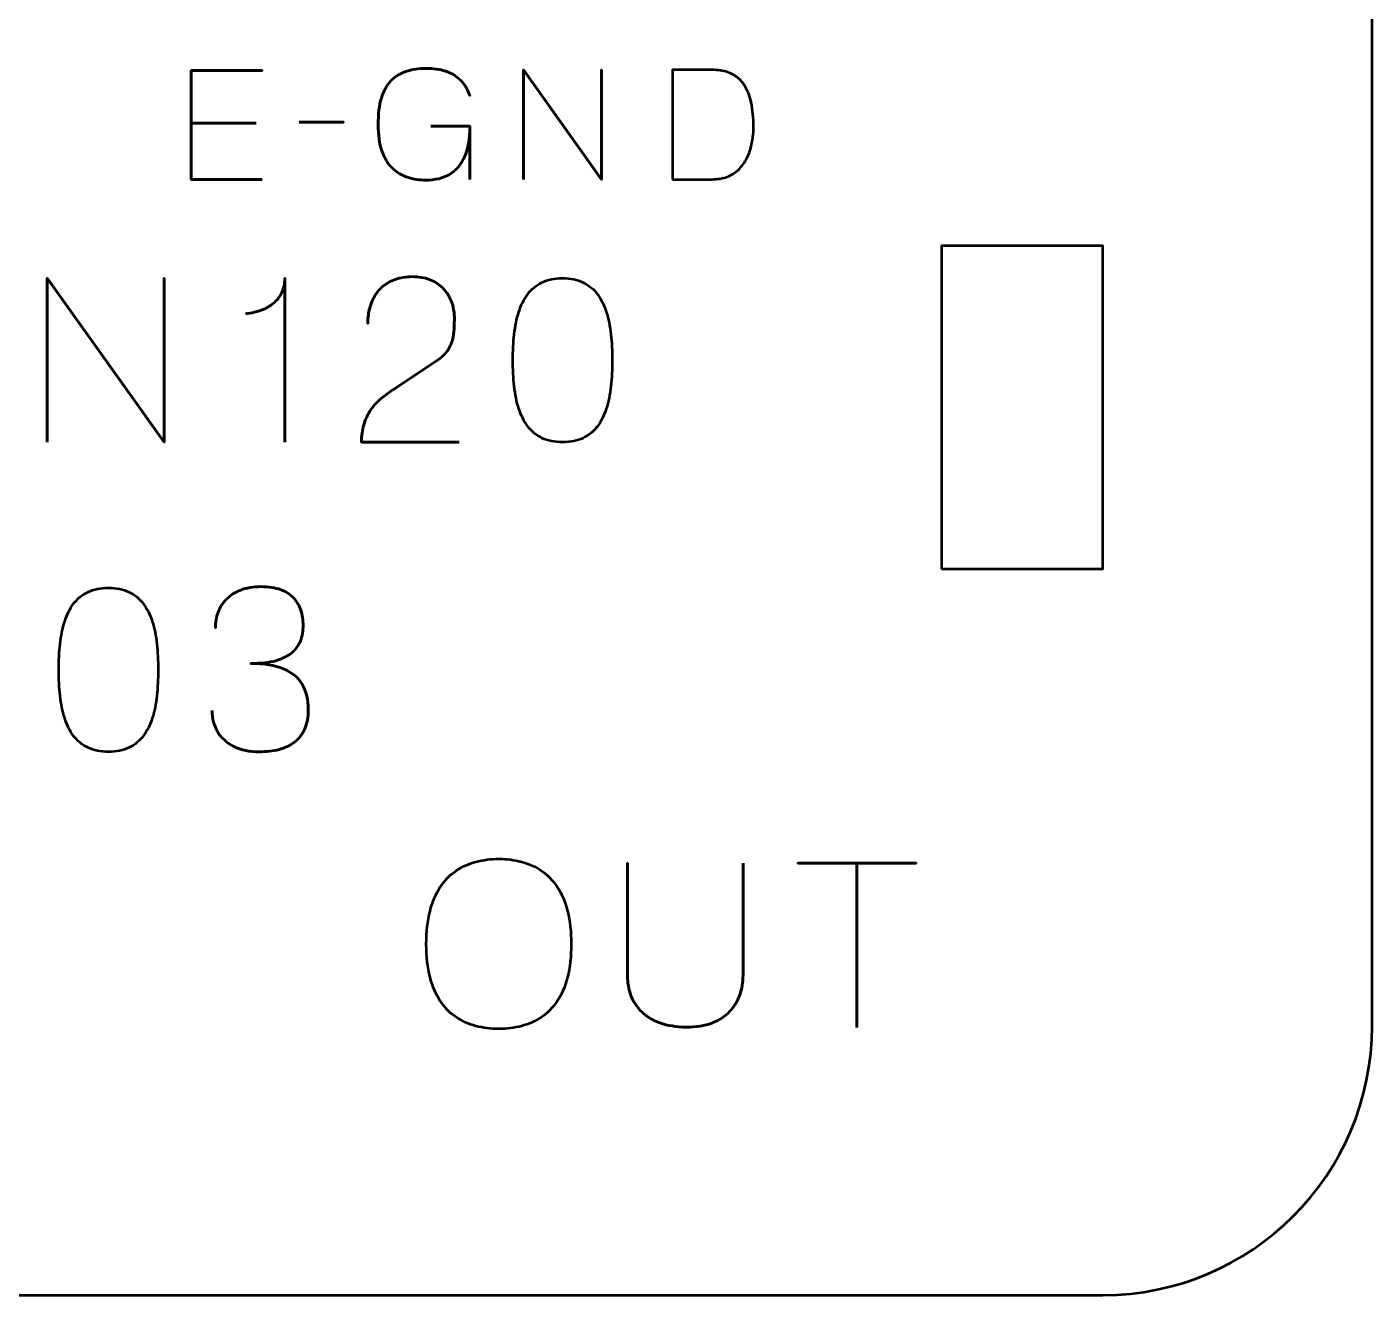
# Model space of a CAD drawing. Header units: centimetres. Extents: x -22.15 to -16.85, y -17.5 to -12.2.
# Drawn here: x -19.349 to -16.85, y -17.5 to -15.143 of the extents above; entities that cross this region are included whole.
import ezdxf

# ---------------------------------------------------------------- set-up
doc = ezdxf.new("R2010")
doc.units = ezdxf.units.CM
doc.header["$MEASUREMENT"] = 0
doc.layers.add('Layer 1', color=7, linetype='Continuous')

msp = doc.modelspace()

# ---------------------------------------------------------------- linework, layer by layer
at = {"layer": 'Layer 1', "lineweight": 53}
msp.add_lwpolyline([(-17.65, -16.15), (-17.35, -16.15), (-17.35, -15.55), (-17.65, -15.55), (-17.65, -16.15)], close=True, dxfattribs=at)
msp.add_open_spline([(-22.15, -17), (-22.15, -17), (-22.15, -12.7), (-22.15, -12.7), (-22.15, -12.7), (-22.15, -12.42391), (-21.92609, -12.2), (-21.65, -12.2), (-21.65, -12.2), (-21.65, -12.2), (-17.35, -12.2), (-17.35, -12.2), (-17.35, -12.2), (-17.07391, -12.2), (-16.85, -12.42391), (-16.85, -12.7), (-16.85, -12.7), (-16.85, -12.7), (-16.85, -17), (-16.85, -17), (-16.85, -17), (-16.85, -17.27609), (-17.07391, -17.5), (-17.35, -17.5), (-17.35, -17.5), (-17.35, -17.5), (-21.65, -17.5), (-21.65, -17.5), (-21.65, -17.5), (-21.92609, -17.5), (-22.15, -17.27609), (-22.15, -17)], degree=3, knots=[0, 0, 0, 0, 0.125, 0.125, 0.125, 0.125, 0.25, 0.25, 0.25, 0.25, 0.375, 0.375, 0.375, 0.375, 0.5, 0.5, 0.5, 0.5, 0.625, 0.625, 0.625, 0.625, 0.75, 0.75, 0.75, 0.75, 0.875, 0.875, 0.875, 0.875, 1, 1, 1, 1], dxfattribs=at)
at = {"layer": 'Layer 1', "color": 5, "lineweight": 53}
for points, knots in [([(-18.5988, -15.32754), (-18.5988, -15.32754), (-18.52627, -15.32754), (-18.52627, -15.32754), (-18.52627, -15.32754), (-18.52636, -15.35064), (-18.52966, -15.36959), (-18.53624, -15.38436), (-18.53624, -15.38436), (-18.54283, -15.39918), (-18.55214, -15.41009), (-18.56427, -15.41719), (-18.56427, -15.41719), (-18.57641, -15.42425), (-18.5908, -15.42778), (-18.60755, -15.42773), (-18.60755, -15.42773), (-18.62011, -15.42778), (-18.63177, -15.42604), (-18.64254, -15.42242), (-18.64254, -15.42242), (-18.65332, -15.41884), (-18.66277, -15.41301), (-18.67086, -15.40497), (-18.67086, -15.40497), (-18.67895, -15.39692), (-18.6853, -15.38629), (-18.68982, -15.37307), (-18.68982, -15.37307), (-18.69433, -15.35986), (-18.69664, -15.34363), (-18.69673, -15.32444), (-18.69673, -15.32444), (-18.69668, -15.30515), (-18.69466, -15.28888), (-18.69066, -15.27552), (-18.69066, -15.27552), (-18.68662, -15.26221), (-18.68078, -15.25148), (-18.67307, -15.24335), (-18.67307, -15.24335), (-18.6654, -15.23526), (-18.65604, -15.22938), (-18.64504, -15.22571), (-18.64504, -15.22571), (-18.63403, -15.22204), (-18.62157, -15.22025), (-18.60755, -15.2203), (-18.60755, -15.2203), (-18.59424, -15.22025), (-18.58229, -15.2219), (-18.57166, -15.22524), (-18.57166, -15.22524), (-18.56103, -15.22858), (-18.5519, -15.23394), (-18.54428, -15.24132), (-18.54428, -15.24132), (-18.53662, -15.24871), (-18.53064, -15.25845), (-18.52627, -15.27053), (-18.52627, -15.27053), (-18.53064, -15.25845), (-18.53662, -15.24871), (-18.54428, -15.24132), (-18.54428, -15.24132), (-18.5519, -15.23394), (-18.56103, -15.22858), (-18.57166, -15.22524), (-18.57166, -15.22524), (-18.58229, -15.2219), (-18.59424, -15.22025), (-18.60755, -15.2203), (-18.60755, -15.2203), (-18.62157, -15.22025), (-18.63403, -15.22204), (-18.64504, -15.22571), (-18.64504, -15.22571), (-18.65604, -15.22938), (-18.6654, -15.23526), (-18.67307, -15.24335), (-18.67307, -15.24335), (-18.68078, -15.25148), (-18.68662, -15.26221), (-18.69066, -15.27552), (-18.69066, -15.27552), (-18.69466, -15.28888), (-18.69668, -15.30515), (-18.69673, -15.32444), (-18.69673, -15.32444), (-18.69664, -15.34363), (-18.69433, -15.35986), (-18.68982, -15.37307), (-18.68982, -15.37307), (-18.6853, -15.38629), (-18.67895, -15.39692), (-18.67086, -15.40497), (-18.67086, -15.40497), (-18.66277, -15.41301), (-18.65332, -15.41884), (-18.64254, -15.42242), (-18.64254, -15.42242), (-18.63177, -15.42604), (-18.62011, -15.42778), (-18.60755, -15.42773), (-18.60755, -15.42773), (-18.5908, -15.42778), (-18.57641, -15.42425), (-18.56427, -15.41719), (-18.56427, -15.41719), (-18.55214, -15.41009), (-18.54283, -15.39918), (-18.53624, -15.38436), (-18.53624, -15.38436), (-18.52966, -15.36959), (-18.52636, -15.35064), (-18.52627, -15.32754), (-18.52627, -15.32754), (-18.52627, -15.32754), (-18.5988, -15.32754), (-18.5988, -15.32754)], [0, 0, 0, 0, 0.0333333, 0.0333333, 0.0333333, 0.0333333, 0.0666667, 0.0666667, 0.0666667, 0.0666667, 0.1, 0.1, 0.1, 0.1, 0.1333333, 0.1333333, 0.1333333, 0.1333333, 0.1666667, 0.1666667, 0.1666667, 0.1666667, 0.2, 0.2, 0.2, 0.2, 0.2333333, 0.2333333, 0.2333333, 0.2333333, 0.2666667, 0.2666667, 0.2666667, 0.2666667, 0.3, 0.3, 0.3, 0.3, 0.3333333, 0.3333333, 0.3333333, 0.3333333, 0.3666667, 0.3666667, 0.3666667, 0.3666667, 0.4, 0.4, 0.4, 0.4, 0.4333333, 0.4333333, 0.4333333, 0.4333333, 0.4666667, 0.4666667, 0.4666667, 0.4666667, 0.5, 0.5, 0.5, 0.5, 0.5333333, 0.5333333, 0.5333333, 0.5333333, 0.5666667, 0.5666667, 0.5666667, 0.5666667, 0.6, 0.6, 0.6, 0.6, 0.6333333, 0.6333333, 0.6333333, 0.6333333, 0.6666667, 0.6666667, 0.6666667, 0.6666667, 0.7, 0.7, 0.7, 0.7, 0.7333333, 0.7333333, 0.7333333, 0.7333333, 0.7666667, 0.7666667, 0.7666667, 0.7666667, 0.8, 0.8, 0.8, 0.8, 0.8333333, 0.8333333, 0.8333333, 0.8333333, 0.8666667, 0.8666667, 0.8666667, 0.8666667, 0.9, 0.9, 0.9, 0.9, 0.9333333, 0.9333333, 0.9333333, 0.9333333, 0.9666667, 0.9666667, 0.9666667, 0.9666667, 1, 1, 1, 1]), ([(-18.91235, -15.42632), (-18.91235, -15.42632), (-19.04386, -15.42632), (-19.04386, -15.42632), (-19.04386, -15.42632), (-19.04386, -15.42632), (-19.04386, -15.22397), (-19.04386, -15.22397), (-19.04386, -15.22397), (-19.04386, -15.22397), (-18.91235, -15.22397), (-18.91235, -15.22397), (-18.91235, -15.22397), (-18.91235, -15.22397), (-19.04386, -15.22397), (-19.04386, -15.22397), (-19.04386, -15.22397), (-19.04386, -15.22397), (-19.04386, -15.42632), (-19.04386, -15.42632), (-19.04386, -15.42632), (-19.04386, -15.42632), (-18.91235, -15.42632), (-18.91235, -15.42632)], [0, 0, 0, 0, 0.1666667, 0.1666667, 0.1666667, 0.1666667, 0.3333333, 0.3333333, 0.3333333, 0.3333333, 0.5, 0.5, 0.5, 0.5, 0.6666667, 0.6666667, 0.6666667, 0.6666667, 0.8333333, 0.8333333, 0.8333333, 0.8333333, 1, 1, 1, 1]), ([(-18.42665, -15.42632), (-18.42665, -15.42632), (-18.42665, -15.22284), (-18.42665, -15.22284), (-18.42665, -15.22284), (-18.42665, -15.22284), (-18.28159, -15.42632), (-18.28159, -15.42632), (-18.28159, -15.42632), (-18.28159, -15.42632), (-18.28159, -15.22284), (-18.28159, -15.22284), (-18.28159, -15.22284), (-18.28159, -15.22284), (-18.28159, -15.42632), (-18.28159, -15.42632), (-18.28159, -15.42632), (-18.28159, -15.42632), (-18.42665, -15.22284), (-18.42665, -15.22284), (-18.42665, -15.22284), (-18.42665, -15.22284), (-18.42665, -15.42632), (-18.42665, -15.42632)], [0, 0, 0, 0, 0.1666667, 0.1666667, 0.1666667, 0.1666667, 0.3333333, 0.3333333, 0.3333333, 0.3333333, 0.5, 0.5, 0.5, 0.5, 0.6666667, 0.6666667, 0.6666667, 0.6666667, 0.8333333, 0.8333333, 0.8333333, 0.8333333, 1, 1, 1, 1]), ([(-18.14979, -15.42632), (-18.14979, -15.42632), (-18.14979, -15.22284), (-18.14979, -15.22284), (-18.14979, -15.22284), (-18.14979, -15.22284), (-18.07641, -15.22284), (-18.07641, -15.22284), (-18.07641, -15.22284), (-18.06527, -15.22289), (-18.05562, -15.22434), (-18.04749, -15.22721), (-18.04749, -15.22721), (-18.0394, -15.23008), (-18.03253, -15.23403), (-18.02698, -15.23902), (-18.02698, -15.23902), (-18.02138, -15.24405), (-18.01686, -15.24984), (-18.01334, -15.25633), (-18.01334, -15.25633), (-18.00981, -15.26287), (-18.00708, -15.26983), (-18.00515, -15.27721), (-18.00515, -15.27721), (-18.00322, -15.28455), (-18.00186, -15.29203), (-18.00101, -15.2996), (-18.00101, -15.2996), (-18.00017, -15.30718), (-17.9996, -15.31451), (-17.99937, -15.32162), (-17.99937, -15.32162), (-17.99904, -15.32872), (-17.99927, -15.3362), (-18.00003, -15.34405), (-18.00003, -15.34405), (-18.00078, -15.35191), (-18.00219, -15.35976), (-18.00431, -15.36757), (-18.00431, -15.36757), (-18.00638, -15.37538), (-18.00934, -15.38281), (-18.01315, -15.38982), (-18.01315, -15.38982), (-18.01691, -15.39688), (-18.02171, -15.40313), (-18.02745, -15.40859), (-18.02745, -15.40859), (-18.03323, -15.41404), (-18.04015, -15.41837), (-18.04824, -15.42152), (-18.04824, -15.42152), (-18.05633, -15.42467), (-18.06574, -15.42627), (-18.07641, -15.42632), (-18.07641, -15.42632), (-18.07641, -15.42632), (-18.14979, -15.42632), (-18.14979, -15.42632)], [0, 0, 0, 0, 0.0666667, 0.0666667, 0.0666667, 0.0666667, 0.1333333, 0.1333333, 0.1333333, 0.1333333, 0.2, 0.2, 0.2, 0.2, 0.2666667, 0.2666667, 0.2666667, 0.2666667, 0.3333333, 0.3333333, 0.3333333, 0.3333333, 0.4, 0.4, 0.4, 0.4, 0.4666667, 0.4666667, 0.4666667, 0.4666667, 0.5333333, 0.5333333, 0.5333333, 0.5333333, 0.6, 0.6, 0.6, 0.6, 0.6666667, 0.6666667, 0.6666667, 0.6666667, 0.7333333, 0.7333333, 0.7333333, 0.7333333, 0.8, 0.8, 0.8, 0.8, 0.8666667, 0.8666667, 0.8666667, 0.8666667, 0.9333333, 0.9333333, 0.9333333, 0.9333333, 1, 1, 1, 1]), ([(-18.14979, -15.42632), (-18.14979, -15.42632), (-18.14979, -15.22284), (-18.14979, -15.22284), (-18.14979, -15.22284), (-18.14979, -15.22284), (-18.07641, -15.22284), (-18.07641, -15.22284), (-18.07641, -15.22284), (-18.06527, -15.22289), (-18.05562, -15.22434), (-18.04749, -15.22721), (-18.04749, -15.22721), (-18.0394, -15.23008), (-18.03253, -15.23403), (-18.02698, -15.23902), (-18.02698, -15.23902), (-18.02138, -15.24405), (-18.01686, -15.24984), (-18.01334, -15.25633), (-18.01334, -15.25633), (-18.00981, -15.26287), (-18.00708, -15.26983), (-18.00515, -15.27721), (-18.00515, -15.27721), (-18.00322, -15.28455), (-18.00186, -15.29203), (-18.00101, -15.2996), (-18.00101, -15.2996), (-18.00017, -15.30718), (-17.9996, -15.31451), (-17.99937, -15.32162), (-17.99937, -15.32162), (-17.99904, -15.32872), (-17.99927, -15.3362), (-18.00003, -15.34405), (-18.00003, -15.34405), (-18.00078, -15.35191), (-18.00219, -15.35976), (-18.00431, -15.36757), (-18.00431, -15.36757), (-18.00638, -15.37538), (-18.00934, -15.38281), (-18.01315, -15.38982), (-18.01315, -15.38982), (-18.01691, -15.39688), (-18.02171, -15.40313), (-18.02745, -15.40859), (-18.02745, -15.40859), (-18.03323, -15.41404), (-18.04015, -15.41837), (-18.04824, -15.42152), (-18.04824, -15.42152), (-18.05633, -15.42467), (-18.06574, -15.42627), (-18.07641, -15.42632), (-18.07641, -15.42632), (-18.07641, -15.42632), (-18.14979, -15.42632), (-18.14979, -15.42632)], [0, 0, 0, 0, 0.0666667, 0.0666667, 0.0666667, 0.0666667, 0.1333333, 0.1333333, 0.1333333, 0.1333333, 0.2, 0.2, 0.2, 0.2, 0.2666667, 0.2666667, 0.2666667, 0.2666667, 0.3333333, 0.3333333, 0.3333333, 0.3333333, 0.4, 0.4, 0.4, 0.4, 0.4666667, 0.4666667, 0.4666667, 0.4666667, 0.5333333, 0.5333333, 0.5333333, 0.5333333, 0.6, 0.6, 0.6, 0.6, 0.6666667, 0.6666667, 0.6666667, 0.6666667, 0.7333333, 0.7333333, 0.7333333, 0.7333333, 0.8, 0.8, 0.8, 0.8, 0.8666667, 0.8666667, 0.8666667, 0.8666667, 0.9333333, 0.9333333, 0.9333333, 0.9333333, 1, 1, 1, 1]), ([(-18.84348, -15.31992), (-18.84348, -15.31992), (-18.76135, -15.31992), (-18.76135, -15.31992), (-18.76135, -15.31992), (-18.76135, -15.31992), (-18.84348, -15.31992), (-18.84348, -15.31992)], [0, 0, 0, 0, 0.5, 0.5, 0.5, 0.5, 1, 1, 1, 1]), ([(-18.92363, -15.32218), (-18.92363, -15.32218), (-19.04386, -15.32218), (-19.04386, -15.32218), (-19.04386, -15.32218), (-19.04386, -15.32218), (-18.92363, -15.32218), (-18.92363, -15.32218)], [0, 0, 0, 0, 0.5, 0.5, 0.5, 0.5, 1, 1, 1, 1]), ([(-18.52627, -15.42632), (-18.52627, -15.42632), (-18.52627, -15.32754), (-18.52627, -15.32754), (-18.52627, -15.32754), (-18.52627, -15.32754), (-18.52627, -15.42632), (-18.52627, -15.42632)], [0, 0, 0, 0, 0.5, 0.5, 0.5, 0.5, 1, 1, 1, 1]), ([(-19.31162, -15.91494), (-19.31162, -15.91494), (-19.31162, -15.60972), (-19.31162, -15.60972), (-19.31162, -15.60972), (-19.31162, -15.60972), (-19.09403, -15.91494), (-19.09403, -15.91494), (-19.09403, -15.91494), (-19.09403, -15.91494), (-19.09403, -15.60972), (-19.09403, -15.60972), (-19.09403, -15.60972), (-19.09403, -15.60972), (-19.09403, -15.91494), (-19.09403, -15.91494), (-19.09403, -15.91494), (-19.09403, -15.91494), (-19.31162, -15.60972), (-19.31162, -15.60972), (-19.31162, -15.60972), (-19.31162, -15.60972), (-19.31162, -15.91494), (-19.31162, -15.91494)], [0, 0, 0, 0, 0.1666667, 0.1666667, 0.1666667, 0.1666667, 0.3333333, 0.3333333, 0.3333333, 0.3333333, 0.5, 0.5, 0.5, 0.5, 0.6666667, 0.6666667, 0.6666667, 0.6666667, 0.8333333, 0.8333333, 0.8333333, 0.8333333, 1, 1, 1, 1]), ([(-18.87008, -15.91494), (-18.87008, -15.91494), (-18.87008, -15.60972), (-18.87008, -15.60972), (-18.87008, -15.60972), (-18.87015, -15.62009), (-18.87199, -15.62898), (-18.87552, -15.63639), (-18.87552, -15.63639), (-18.87897, -15.64387), (-18.88356, -15.65001), (-18.8892, -15.65494), (-18.8892, -15.65494), (-18.89485, -15.65988), (-18.90092, -15.66383), (-18.90741, -15.6668), (-18.90741, -15.6668), (-18.9139, -15.66969), (-18.92018, -15.67188), (-18.92625, -15.67322), (-18.92625, -15.67322), (-18.93238, -15.67463), (-18.93761, -15.67548), (-18.94205, -15.67576), (-18.94205, -15.67576), (-18.93761, -15.67548), (-18.93238, -15.67463), (-18.92625, -15.67322), (-18.92625, -15.67322), (-18.92018, -15.67188), (-18.9139, -15.66969), (-18.90741, -15.6668), (-18.90741, -15.6668), (-18.90092, -15.66383), (-18.89485, -15.65988), (-18.8892, -15.65494), (-18.8892, -15.65494), (-18.88356, -15.65001), (-18.87897, -15.64387), (-18.87552, -15.63639), (-18.87552, -15.63639), (-18.87199, -15.62898), (-18.87015, -15.62009), (-18.87008, -15.60972), (-18.87008, -15.60972), (-18.87008, -15.60972), (-18.87008, -15.91494), (-18.87008, -15.91494)], [0, 0, 0, 0, 0.0833333, 0.0833333, 0.0833333, 0.0833333, 0.1666667, 0.1666667, 0.1666667, 0.1666667, 0.25, 0.25, 0.25, 0.25, 0.3333333, 0.3333333, 0.3333333, 0.3333333, 0.4166667, 0.4166667, 0.4166667, 0.4166667, 0.5, 0.5, 0.5, 0.5, 0.5833333, 0.5833333, 0.5833333, 0.5833333, 0.6666667, 0.6666667, 0.6666667, 0.6666667, 0.75, 0.75, 0.75, 0.75, 0.8333333, 0.8333333, 0.8333333, 0.8333333, 0.9166667, 0.9166667, 0.9166667, 0.9166667, 1, 1, 1, 1]), ([(-18.54624, -15.91494), (-18.54624, -15.91494), (-18.72785, -15.91494), (-18.72785, -15.91494), (-18.72785, -15.91494), (-18.7275, -15.90266), (-18.72595, -15.8918), (-18.72333, -15.88248), (-18.72333, -15.88248), (-18.72065, -15.87317), (-18.71706, -15.86499), (-18.71261, -15.85793), (-18.71261, -15.85793), (-18.70809, -15.85088), (-18.70294, -15.8446), (-18.69709, -15.83909), (-18.69709, -15.83909), (-18.69123, -15.83352), (-18.68495, -15.82844), (-18.67818, -15.82364), (-18.67818, -15.82364), (-18.67141, -15.81891), (-18.66442, -15.81419), (-18.65715, -15.80953), (-18.65715, -15.80953), (-18.65715, -15.80953), (-18.58476, -15.76127), (-18.58476, -15.76127), (-18.58476, -15.76127), (-18.57736, -15.75605), (-18.57157, -15.75034), (-18.56748, -15.7442), (-18.56748, -15.7442), (-18.56332, -15.73806), (-18.56042, -15.73157), (-18.55866, -15.72472), (-18.55866, -15.72472), (-18.55697, -15.71795), (-18.55591, -15.71097), (-18.55556, -15.70391), (-18.55556, -15.70391), (-18.5552, -15.69678), (-18.55506, -15.68966), (-18.55513, -15.68253), (-18.55513, -15.68253), (-18.55513, -15.67668), (-18.55591, -15.6704), (-18.55746, -15.66362), (-18.55746, -15.66362), (-18.55908, -15.65692), (-18.56162, -15.65022), (-18.56522, -15.64359), (-18.56522, -15.64359), (-18.56882, -15.63695), (-18.57362, -15.63089), (-18.57961, -15.62538), (-18.57961, -15.62538), (-18.58561, -15.61995), (-18.59302, -15.61558), (-18.60184, -15.61226), (-18.60184, -15.61226), (-18.61066, -15.60894), (-18.62103, -15.60725), (-18.63302, -15.60718), (-18.63302, -15.60718), (-18.64509, -15.60725), (-18.65574, -15.60894), (-18.66492, -15.61219), (-18.66492, -15.61219), (-18.67409, -15.61543), (-18.68192, -15.61995), (-18.68841, -15.62566), (-18.68841, -15.62566), (-18.6949, -15.63138), (-18.70012, -15.63801), (-18.70421, -15.64542), (-18.70421, -15.64542), (-18.70831, -15.65283), (-18.71127, -15.66073), (-18.71317, -15.66906), (-18.71317, -15.66906), (-18.71508, -15.67738), (-18.716, -15.68585), (-18.716, -15.69439), (-18.716, -15.69439), (-18.716, -15.68585), (-18.71508, -15.67738), (-18.71317, -15.66906), (-18.71317, -15.66906), (-18.71127, -15.66073), (-18.70831, -15.65283), (-18.70421, -15.64542), (-18.70421, -15.64542), (-18.70012, -15.63801), (-18.6949, -15.63138), (-18.68841, -15.62566), (-18.68841, -15.62566), (-18.68192, -15.61995), (-18.67409, -15.61543), (-18.66492, -15.61219), (-18.66492, -15.61219), (-18.65574, -15.60894), (-18.64509, -15.60725), (-18.63302, -15.60718), (-18.63302, -15.60718), (-18.62103, -15.60725), (-18.61066, -15.60894), (-18.60184, -15.61226), (-18.60184, -15.61226), (-18.59302, -15.61558), (-18.58561, -15.61995), (-18.57961, -15.62538), (-18.57961, -15.62538), (-18.57362, -15.63089), (-18.56882, -15.63695), (-18.56522, -15.64359), (-18.56522, -15.64359), (-18.56162, -15.65022), (-18.55908, -15.65692), (-18.55746, -15.66362), (-18.55746, -15.66362), (-18.55591, -15.6704), (-18.55513, -15.67668), (-18.55513, -15.68253), (-18.55513, -15.68253), (-18.55506, -15.68966), (-18.5552, -15.69678), (-18.55556, -15.70391), (-18.55556, -15.70391), (-18.55591, -15.71097), (-18.55697, -15.71795), (-18.55866, -15.72472), (-18.55866, -15.72472), (-18.56042, -15.73157), (-18.56332, -15.73806), (-18.56748, -15.7442), (-18.56748, -15.7442), (-18.57157, -15.75034), (-18.57736, -15.75605), (-18.58476, -15.76127), (-18.58476, -15.76127), (-18.58476, -15.76127), (-18.65715, -15.80953), (-18.65715, -15.80953), (-18.65715, -15.80953), (-18.66442, -15.81419), (-18.67141, -15.81891), (-18.67818, -15.82364), (-18.67818, -15.82364), (-18.68495, -15.82844), (-18.69123, -15.83352), (-18.69709, -15.83909), (-18.69709, -15.83909), (-18.70294, -15.8446), (-18.70809, -15.85088), (-18.71261, -15.85793), (-18.71261, -15.85793), (-18.71706, -15.86499), (-18.72065, -15.87317), (-18.72333, -15.88248), (-18.72333, -15.88248), (-18.72595, -15.8918), (-18.7275, -15.90266), (-18.72785, -15.91494), (-18.72785, -15.91494), (-18.72785, -15.91494), (-18.54624, -15.91494), (-18.54624, -15.91494)], [0, 0, 0, 0, 0.0238095, 0.0238095, 0.0238095, 0.0238095, 0.047619, 0.047619, 0.047619, 0.047619, 0.0714286, 0.0714286, 0.0714286, 0.0714286, 0.0952381, 0.0952381, 0.0952381, 0.0952381, 0.1190476, 0.1190476, 0.1190476, 0.1190476, 0.1428571, 0.1428571, 0.1428571, 0.1428571, 0.1666667, 0.1666667, 0.1666667, 0.1666667, 0.1904762, 0.1904762, 0.1904762, 0.1904762, 0.2142857, 0.2142857, 0.2142857, 0.2142857, 0.2380952, 0.2380952, 0.2380952, 0.2380952, 0.2619048, 0.2619048, 0.2619048, 0.2619048, 0.2857143, 0.2857143, 0.2857143, 0.2857143, 0.3095238, 0.3095238, 0.3095238, 0.3095238, 0.3333333, 0.3333333, 0.3333333, 0.3333333, 0.3571429, 0.3571429, 0.3571429, 0.3571429, 0.3809524, 0.3809524, 0.3809524, 0.3809524, 0.4047619, 0.4047619, 0.4047619, 0.4047619, 0.4285714, 0.4285714, 0.4285714, 0.4285714, 0.452381, 0.452381, 0.452381, 0.452381, 0.4761905, 0.4761905, 0.4761905, 0.4761905, 0.5, 0.5, 0.5, 0.5, 0.5238095, 0.5238095, 0.5238095, 0.5238095, 0.547619, 0.547619, 0.547619, 0.547619, 0.5714286, 0.5714286, 0.5714286, 0.5714286, 0.5952381, 0.5952381, 0.5952381, 0.5952381, 0.6190476, 0.6190476, 0.6190476, 0.6190476, 0.6428571, 0.6428571, 0.6428571, 0.6428571, 0.6666667, 0.6666667, 0.6666667, 0.6666667, 0.6904762, 0.6904762, 0.6904762, 0.6904762, 0.7142857, 0.7142857, 0.7142857, 0.7142857, 0.7380952, 0.7380952, 0.7380952, 0.7380952, 0.7619048, 0.7619048, 0.7619048, 0.7619048, 0.7857143, 0.7857143, 0.7857143, 0.7857143, 0.8095238, 0.8095238, 0.8095238, 0.8095238, 0.8333333, 0.8333333, 0.8333333, 0.8333333, 0.8571429, 0.8571429, 0.8571429, 0.8571429, 0.8809524, 0.8809524, 0.8809524, 0.8809524, 0.9047619, 0.9047619, 0.9047619, 0.9047619, 0.9285714, 0.9285714, 0.9285714, 0.9285714, 0.952381, 0.952381, 0.952381, 0.952381, 0.9761905, 0.9761905, 0.9761905, 0.9761905, 1, 1, 1, 1]), ([(-18.35405, -15.91494), (-18.33924, -15.91487), (-18.32647, -15.91226), (-18.31581, -15.90718), (-18.31581, -15.90718), (-18.30523, -15.9021), (-18.29641, -15.89483), (-18.28936, -15.88559), (-18.28936, -15.88559), (-18.28237, -15.87628), (-18.27687, -15.86527), (-18.27278, -15.85257), (-18.27278, -15.85257), (-18.26875, -15.83987), (-18.26586, -15.82597), (-18.26424, -15.81073), (-18.26424, -15.81073), (-18.26254, -15.79549), (-18.2617, -15.77947), (-18.26177, -15.76254), (-18.26177, -15.76254), (-18.2617, -15.74568), (-18.26254, -15.72966), (-18.26424, -15.71449), (-18.26424, -15.71449), (-18.26586, -15.69932), (-18.26875, -15.68535), (-18.27278, -15.67265), (-18.27278, -15.67265), (-18.27687, -15.66002), (-18.28237, -15.64902), (-18.28936, -15.63963), (-18.28936, -15.63963), (-18.29641, -15.63032), (-18.30523, -15.62305), (-18.31581, -15.61797), (-18.31581, -15.61797), (-18.32647, -15.61282), (-18.33924, -15.61021), (-18.35405, -15.61014), (-18.35405, -15.61014), (-18.36887, -15.61021), (-18.38164, -15.61282), (-18.3923, -15.61797), (-18.3923, -15.61797), (-18.40288, -15.62305), (-18.4117, -15.63032), (-18.41875, -15.63963), (-18.41875, -15.63963), (-18.42574, -15.64902), (-18.43124, -15.66002), (-18.43533, -15.67265), (-18.43533, -15.67265), (-18.43936, -15.68535), (-18.44225, -15.69932), (-18.44387, -15.71449), (-18.44387, -15.71449), (-18.44556, -15.72966), (-18.44641, -15.74568), (-18.44634, -15.76254), (-18.44634, -15.76254), (-18.44641, -15.77947), (-18.44556, -15.79549), (-18.44387, -15.81073), (-18.44387, -15.81073), (-18.44225, -15.82597), (-18.43936, -15.83987), (-18.43533, -15.85257), (-18.43533, -15.85257), (-18.43124, -15.86527), (-18.42574, -15.87628), (-18.41875, -15.88559), (-18.41875, -15.88559), (-18.4117, -15.89483), (-18.40288, -15.9021), (-18.3923, -15.90718), (-18.3923, -15.90718), (-18.38164, -15.91226), (-18.36887, -15.91487), (-18.35405, -15.91494)], [0, 0, 0, 0, 0.05, 0.05, 0.05, 0.05, 0.1, 0.1, 0.1, 0.1, 0.15, 0.15, 0.15, 0.15, 0.2, 0.2, 0.2, 0.2, 0.25, 0.25, 0.25, 0.25, 0.3, 0.3, 0.3, 0.3, 0.35, 0.35, 0.35, 0.35, 0.4, 0.4, 0.4, 0.4, 0.45, 0.45, 0.45, 0.45, 0.5, 0.5, 0.5, 0.5, 0.55, 0.55, 0.55, 0.55, 0.6, 0.6, 0.6, 0.6, 0.65, 0.65, 0.65, 0.65, 0.7, 0.7, 0.7, 0.7, 0.75, 0.75, 0.75, 0.75, 0.8, 0.8, 0.8, 0.8, 0.85, 0.85, 0.85, 0.85, 0.9, 0.9, 0.9, 0.9, 0.95, 0.95, 0.95, 0.95, 1, 1, 1, 1]), ([(-18.35405, -15.91494), (-18.33924, -15.91487), (-18.32647, -15.91226), (-18.31581, -15.90718), (-18.31581, -15.90718), (-18.30523, -15.9021), (-18.29641, -15.89483), (-18.28936, -15.88559), (-18.28936, -15.88559), (-18.28237, -15.87628), (-18.27687, -15.86527), (-18.27278, -15.85257), (-18.27278, -15.85257), (-18.26875, -15.83987), (-18.26586, -15.82597), (-18.26424, -15.81073), (-18.26424, -15.81073), (-18.26254, -15.79549), (-18.2617, -15.77947), (-18.26177, -15.76254), (-18.26177, -15.76254), (-18.2617, -15.74568), (-18.26254, -15.72966), (-18.26424, -15.71449), (-18.26424, -15.71449), (-18.26586, -15.69932), (-18.26875, -15.68535), (-18.27278, -15.67265), (-18.27278, -15.67265), (-18.27687, -15.66002), (-18.28237, -15.64902), (-18.28936, -15.63963), (-18.28936, -15.63963), (-18.29641, -15.63032), (-18.30523, -15.62305), (-18.31581, -15.61797), (-18.31581, -15.61797), (-18.32647, -15.61282), (-18.33924, -15.61021), (-18.35405, -15.61014), (-18.35405, -15.61014), (-18.36887, -15.61021), (-18.38164, -15.61282), (-18.3923, -15.61797), (-18.3923, -15.61797), (-18.40288, -15.62305), (-18.4117, -15.63032), (-18.41875, -15.63963), (-18.41875, -15.63963), (-18.42574, -15.64902), (-18.43124, -15.66002), (-18.43533, -15.67265), (-18.43533, -15.67265), (-18.43936, -15.68535), (-18.44225, -15.69932), (-18.44387, -15.71449), (-18.44387, -15.71449), (-18.44556, -15.72966), (-18.44641, -15.74568), (-18.44634, -15.76254), (-18.44634, -15.76254), (-18.44641, -15.77947), (-18.44556, -15.79549), (-18.44387, -15.81073), (-18.44387, -15.81073), (-18.44225, -15.82597), (-18.43936, -15.83987), (-18.43533, -15.85257), (-18.43533, -15.85257), (-18.43124, -15.86527), (-18.42574, -15.87628), (-18.41875, -15.88559), (-18.41875, -15.88559), (-18.4117, -15.89483), (-18.40288, -15.9021), (-18.3923, -15.90718), (-18.3923, -15.90718), (-18.38164, -15.91226), (-18.36887, -15.91487), (-18.35405, -15.91494)], [0, 0, 0, 0, 0.05, 0.05, 0.05, 0.05, 0.1, 0.1, 0.1, 0.1, 0.15, 0.15, 0.15, 0.15, 0.2, 0.2, 0.2, 0.2, 0.25, 0.25, 0.25, 0.25, 0.3, 0.3, 0.3, 0.3, 0.35, 0.35, 0.35, 0.35, 0.4, 0.4, 0.4, 0.4, 0.45, 0.45, 0.45, 0.45, 0.5, 0.5, 0.5, 0.5, 0.55, 0.55, 0.55, 0.55, 0.6, 0.6, 0.6, 0.6, 0.65, 0.65, 0.65, 0.65, 0.7, 0.7, 0.7, 0.7, 0.75, 0.75, 0.75, 0.75, 0.8, 0.8, 0.8, 0.8, 0.85, 0.85, 0.85, 0.85, 0.9, 0.9, 0.9, 0.9, 0.95, 0.95, 0.95, 0.95, 1, 1, 1, 1]), ([(-19.19774, -16.49025), (-19.18293, -16.49018), (-19.17016, -16.48757), (-19.1595, -16.48249), (-19.1595, -16.48249), (-19.14892, -16.47741), (-19.1401, -16.47014), (-19.13305, -16.4609), (-19.13305, -16.4609), (-19.12606, -16.45159), (-19.12056, -16.44058), (-19.11647, -16.42788), (-19.11647, -16.42788), (-19.11244, -16.41518), (-19.10955, -16.40128), (-19.10793, -16.38604), (-19.10793, -16.38604), (-19.10623, -16.3708), (-19.10539, -16.35478), (-19.10546, -16.33785), (-19.10546, -16.33785), (-19.10539, -16.32099), (-19.10623, -16.30497), (-19.10793, -16.2898), (-19.10793, -16.2898), (-19.10955, -16.27463), (-19.11244, -16.26066), (-19.11647, -16.24796), (-19.11647, -16.24796), (-19.12056, -16.23533), (-19.12606, -16.22433), (-19.13305, -16.21494), (-19.13305, -16.21494), (-19.1401, -16.20563), (-19.14892, -16.19836), (-19.1595, -16.19328), (-19.1595, -16.19328), (-19.17016, -16.18813), (-19.18293, -16.18552), (-19.19774, -16.18545), (-19.19774, -16.18545), (-19.21256, -16.18552), (-19.22533, -16.18813), (-19.23599, -16.19328), (-19.23599, -16.19328), (-19.24657, -16.19836), (-19.25539, -16.20563), (-19.26244, -16.21494), (-19.26244, -16.21494), (-19.26943, -16.22433), (-19.27493, -16.23533), (-19.27902, -16.24796), (-19.27902, -16.24796), (-19.28305, -16.26066), (-19.28594, -16.27463), (-19.28756, -16.2898), (-19.28756, -16.2898), (-19.28925, -16.30497), (-19.2901, -16.32099), (-19.29003, -16.33785), (-19.29003, -16.33785), (-19.2901, -16.35478), (-19.28925, -16.3708), (-19.28756, -16.38604), (-19.28756, -16.38604), (-19.28594, -16.40128), (-19.28305, -16.41518), (-19.27902, -16.42788), (-19.27902, -16.42788), (-19.27493, -16.44058), (-19.26943, -16.45159), (-19.26244, -16.4609), (-19.26244, -16.4609), (-19.25539, -16.47014), (-19.24657, -16.47741), (-19.23599, -16.48249), (-19.23599, -16.48249), (-19.22533, -16.48757), (-19.21256, -16.49018), (-19.19774, -16.49025)], [0, 0, 0, 0, 0.05, 0.05, 0.05, 0.05, 0.1, 0.1, 0.1, 0.1, 0.15, 0.15, 0.15, 0.15, 0.2, 0.2, 0.2, 0.2, 0.25, 0.25, 0.25, 0.25, 0.3, 0.3, 0.3, 0.3, 0.35, 0.35, 0.35, 0.35, 0.4, 0.4, 0.4, 0.4, 0.45, 0.45, 0.45, 0.45, 0.5, 0.5, 0.5, 0.5, 0.55, 0.55, 0.55, 0.55, 0.6, 0.6, 0.6, 0.6, 0.65, 0.65, 0.65, 0.65, 0.7, 0.7, 0.7, 0.7, 0.75, 0.75, 0.75, 0.75, 0.8, 0.8, 0.8, 0.8, 0.85, 0.85, 0.85, 0.85, 0.9, 0.9, 0.9, 0.9, 0.95, 0.95, 0.95, 0.95, 1, 1, 1, 1]), ([(-19.19774, -16.49025), (-19.18293, -16.49018), (-19.17016, -16.48757), (-19.1595, -16.48249), (-19.1595, -16.48249), (-19.14892, -16.47741), (-19.1401, -16.47014), (-19.13305, -16.4609), (-19.13305, -16.4609), (-19.12606, -16.45159), (-19.12056, -16.44058), (-19.11647, -16.42788), (-19.11647, -16.42788), (-19.11244, -16.41518), (-19.10955, -16.40128), (-19.10793, -16.38604), (-19.10793, -16.38604), (-19.10623, -16.3708), (-19.10539, -16.35478), (-19.10546, -16.33785), (-19.10546, -16.33785), (-19.10539, -16.32099), (-19.10623, -16.30497), (-19.10793, -16.2898), (-19.10793, -16.2898), (-19.10955, -16.27463), (-19.11244, -16.26066), (-19.11647, -16.24796), (-19.11647, -16.24796), (-19.12056, -16.23533), (-19.12606, -16.22433), (-19.13305, -16.21494), (-19.13305, -16.21494), (-19.1401, -16.20563), (-19.14892, -16.19836), (-19.1595, -16.19328), (-19.1595, -16.19328), (-19.17016, -16.18813), (-19.18293, -16.18552), (-19.19774, -16.18545), (-19.19774, -16.18545), (-19.21256, -16.18552), (-19.22533, -16.18813), (-19.23599, -16.19328), (-19.23599, -16.19328), (-19.24657, -16.19836), (-19.25539, -16.20563), (-19.26244, -16.21494), (-19.26244, -16.21494), (-19.26943, -16.22433), (-19.27493, -16.23533), (-19.27902, -16.24796), (-19.27902, -16.24796), (-19.28305, -16.26066), (-19.28594, -16.27463), (-19.28756, -16.2898), (-19.28756, -16.2898), (-19.28925, -16.30497), (-19.2901, -16.32099), (-19.29003, -16.33785), (-19.29003, -16.33785), (-19.2901, -16.35478), (-19.28925, -16.3708), (-19.28756, -16.38604), (-19.28756, -16.38604), (-19.28594, -16.40128), (-19.28305, -16.41518), (-19.27902, -16.42788), (-19.27902, -16.42788), (-19.27493, -16.44058), (-19.26943, -16.45159), (-19.26244, -16.4609), (-19.26244, -16.4609), (-19.25539, -16.47014), (-19.24657, -16.47741), (-19.23599, -16.48249), (-19.23599, -16.48249), (-19.22533, -16.48757), (-19.21256, -16.49018), (-19.19774, -16.49025)], [0, 0, 0, 0, 0.05, 0.05, 0.05, 0.05, 0.1, 0.1, 0.1, 0.1, 0.15, 0.15, 0.15, 0.15, 0.2, 0.2, 0.2, 0.2, 0.25, 0.25, 0.25, 0.25, 0.3, 0.3, 0.3, 0.3, 0.35, 0.35, 0.35, 0.35, 0.4, 0.4, 0.4, 0.4, 0.45, 0.45, 0.45, 0.45, 0.5, 0.5, 0.5, 0.5, 0.55, 0.55, 0.55, 0.55, 0.6, 0.6, 0.6, 0.6, 0.65, 0.65, 0.65, 0.65, 0.7, 0.7, 0.7, 0.7, 0.75, 0.75, 0.75, 0.75, 0.8, 0.8, 0.8, 0.8, 0.85, 0.85, 0.85, 0.85, 0.9, 0.9, 0.9, 0.9, 0.95, 0.95, 0.95, 0.95, 1, 1, 1, 1]), ([(-19.00513, -16.41363), (-19.00506, -16.42887), (-19.00153, -16.44213), (-18.99455, -16.45363), (-18.99455, -16.45363), (-18.98756, -16.46506), (-18.97761, -16.47402), (-18.96463, -16.48044), (-18.96463, -16.48044), (-18.95165, -16.48686), (-18.93606, -16.49011), (-18.91792, -16.49025), (-18.91792, -16.49025), (-18.90431, -16.49025), (-18.89196, -16.48884), (-18.88074, -16.48588), (-18.88074, -16.48588), (-18.86959, -16.48291), (-18.86, -16.47833), (-18.85188, -16.47205), (-18.85188, -16.47205), (-18.84377, -16.46577), (-18.83756, -16.45765), (-18.83312, -16.44778), (-18.83312, -16.44778), (-18.82874, -16.43783), (-18.82656, -16.4259), (-18.82649, -16.41193), (-18.82649, -16.41193), (-18.82641, -16.39331), (-18.83022, -16.37757), (-18.83777, -16.3648), (-18.83777, -16.3648), (-18.84532, -16.35203), (-18.85704, -16.34244), (-18.87277, -16.33588), (-18.87277, -16.33588), (-18.8885, -16.32931), (-18.90868, -16.326), (-18.93316, -16.326), (-18.93316, -16.326), (-18.91489, -16.32607), (-18.89958, -16.32438), (-18.88709, -16.32092), (-18.88709, -16.32092), (-18.87467, -16.31746), (-18.86473, -16.31259), (-18.85725, -16.30624), (-18.85725, -16.30624), (-18.84977, -16.29996), (-18.84434, -16.29248), (-18.84109, -16.28388), (-18.84109, -16.28388), (-18.83777, -16.27534), (-18.83615, -16.26596), (-18.83622, -16.25573), (-18.83622, -16.25573), (-18.83615, -16.24549), (-18.83756, -16.23604), (-18.84038, -16.22729), (-18.84038, -16.22729), (-18.84314, -16.21854), (-18.84765, -16.21085), (-18.85379, -16.20429), (-18.85379, -16.20429), (-18.85993, -16.19773), (-18.86804, -16.19258), (-18.87799, -16.18891), (-18.87799, -16.18891), (-18.88801, -16.18524), (-18.90022, -16.18341), (-18.91454, -16.18334), (-18.91454, -16.18334), (-18.92879, -16.18341), (-18.94128, -16.18552), (-18.95186, -16.18962), (-18.95186, -16.18962), (-18.96252, -16.19371), (-18.97126, -16.19928), (-18.97832, -16.20641), (-18.97832, -16.20641), (-18.9853, -16.21353), (-18.99053, -16.22165), (-18.99398, -16.23082), (-18.99398, -16.23082), (-18.99751, -16.23999), (-18.9992, -16.24973), (-18.9992, -16.25996), (-18.9992, -16.25996), (-18.9992, -16.24973), (-18.99751, -16.23999), (-18.99398, -16.23082), (-18.99398, -16.23082), (-18.99053, -16.22165), (-18.9853, -16.21353), (-18.97832, -16.20641), (-18.97832, -16.20641), (-18.97126, -16.19928), (-18.96252, -16.19371), (-18.95186, -16.18962), (-18.95186, -16.18962), (-18.94128, -16.18552), (-18.92879, -16.18341), (-18.91454, -16.18334), (-18.91454, -16.18334), (-18.90022, -16.18341), (-18.88801, -16.18524), (-18.87799, -16.18891), (-18.87799, -16.18891), (-18.86804, -16.19258), (-18.85993, -16.19773), (-18.85379, -16.20429), (-18.85379, -16.20429), (-18.84765, -16.21085), (-18.84314, -16.21854), (-18.84038, -16.22729), (-18.84038, -16.22729), (-18.83756, -16.23604), (-18.83615, -16.24549), (-18.83622, -16.25573), (-18.83622, -16.25573), (-18.83615, -16.26596), (-18.83777, -16.27534), (-18.84109, -16.28388), (-18.84109, -16.28388), (-18.84434, -16.29248), (-18.84977, -16.29996), (-18.85725, -16.30624), (-18.85725, -16.30624), (-18.86473, -16.31259), (-18.87467, -16.31746), (-18.88709, -16.32092), (-18.88709, -16.32092), (-18.89958, -16.32438), (-18.91489, -16.32607), (-18.93316, -16.326), (-18.93316, -16.326), (-18.90868, -16.326), (-18.8885, -16.32931), (-18.87277, -16.33588), (-18.87277, -16.33588), (-18.85704, -16.34244), (-18.84532, -16.35203), (-18.83777, -16.3648), (-18.83777, -16.3648), (-18.83022, -16.37757), (-18.82641, -16.39331), (-18.82649, -16.41193), (-18.82649, -16.41193), (-18.82656, -16.4259), (-18.82874, -16.43783), (-18.83312, -16.44778), (-18.83312, -16.44778), (-18.83756, -16.45765), (-18.84377, -16.46577), (-18.85188, -16.47205), (-18.85188, -16.47205), (-18.86, -16.47833), (-18.86959, -16.48291), (-18.88074, -16.48588), (-18.88074, -16.48588), (-18.89196, -16.48884), (-18.90431, -16.49025), (-18.91792, -16.49025), (-18.91792, -16.49025), (-18.93606, -16.49011), (-18.95165, -16.48686), (-18.96463, -16.48044), (-18.96463, -16.48044), (-18.97761, -16.47402), (-18.98756, -16.46506), (-18.99455, -16.45363), (-18.99455, -16.45363), (-19.00153, -16.44213), (-19.00506, -16.42887), (-19.00513, -16.41363)], [0, 0, 0, 0, 0.0227273, 0.0227273, 0.0227273, 0.0227273, 0.0454545, 0.0454545, 0.0454545, 0.0454545, 0.0681818, 0.0681818, 0.0681818, 0.0681818, 0.0909091, 0.0909091, 0.0909091, 0.0909091, 0.1136364, 0.1136364, 0.1136364, 0.1136364, 0.1363636, 0.1363636, 0.1363636, 0.1363636, 0.1590909, 0.1590909, 0.1590909, 0.1590909, 0.1818182, 0.1818182, 0.1818182, 0.1818182, 0.2045455, 0.2045455, 0.2045455, 0.2045455, 0.2272727, 0.2272727, 0.2272727, 0.2272727, 0.25, 0.25, 0.25, 0.25, 0.2727273, 0.2727273, 0.2727273, 0.2727273, 0.2954545, 0.2954545, 0.2954545, 0.2954545, 0.3181818, 0.3181818, 0.3181818, 0.3181818, 0.3409091, 0.3409091, 0.3409091, 0.3409091, 0.3636364, 0.3636364, 0.3636364, 0.3636364, 0.3863636, 0.3863636, 0.3863636, 0.3863636, 0.4090909, 0.4090909, 0.4090909, 0.4090909, 0.4318182, 0.4318182, 0.4318182, 0.4318182, 0.4545455, 0.4545455, 0.4545455, 0.4545455, 0.4772727, 0.4772727, 0.4772727, 0.4772727, 0.5, 0.5, 0.5, 0.5, 0.5227273, 0.5227273, 0.5227273, 0.5227273, 0.5454545, 0.5454545, 0.5454545, 0.5454545, 0.5681818, 0.5681818, 0.5681818, 0.5681818, 0.5909091, 0.5909091, 0.5909091, 0.5909091, 0.6136364, 0.6136364, 0.6136364, 0.6136364, 0.6363636, 0.6363636, 0.6363636, 0.6363636, 0.6590909, 0.6590909, 0.6590909, 0.6590909, 0.6818182, 0.6818182, 0.6818182, 0.6818182, 0.7045455, 0.7045455, 0.7045455, 0.7045455, 0.7272727, 0.7272727, 0.7272727, 0.7272727, 0.75, 0.75, 0.75, 0.75, 0.7727273, 0.7727273, 0.7727273, 0.7727273, 0.7954545, 0.7954545, 0.7954545, 0.7954545, 0.8181818, 0.8181818, 0.8181818, 0.8181818, 0.8409091, 0.8409091, 0.8409091, 0.8409091, 0.8636364, 0.8636364, 0.8636364, 0.8636364, 0.8863636, 0.8863636, 0.8863636, 0.8863636, 0.9090909, 0.9090909, 0.9090909, 0.9090909, 0.9318182, 0.9318182, 0.9318182, 0.9318182, 0.9545455, 0.9545455, 0.9545455, 0.9545455, 0.9772727, 0.9772727, 0.9772727, 0.9772727, 1, 1, 1, 1]), ([(-18.47262, -17.00515), (-18.45773, -17.00522), (-18.44362, -17.00346), (-18.43015, -17), (-18.43015, -17), (-18.41674, -16.99647), (-18.40447, -16.99097), (-18.39325, -16.98335), (-18.39325, -16.98335), (-18.38203, -16.9758), (-18.37229, -16.96585), (-18.36404, -16.95357), (-18.36404, -16.95357), (-18.35578, -16.9413), (-18.34943, -16.92641), (-18.34492, -16.90891), (-18.34492, -16.90891), (-18.34033, -16.89142), (-18.33807, -16.87102), (-18.338, -16.84767), (-18.338, -16.84767), (-18.33807, -16.82432), (-18.34033, -16.80393), (-18.34492, -16.78636), (-18.34492, -16.78636), (-18.34943, -16.76879), (-18.35578, -16.75383), (-18.36404, -16.74149), (-18.36404, -16.74149), (-18.37229, -16.72914), (-18.38203, -16.71912), (-18.39325, -16.71143), (-18.39325, -16.71143), (-18.40447, -16.70374), (-18.41674, -16.69817), (-18.43015, -16.69457), (-18.43015, -16.69457), (-18.44362, -16.69104), (-18.45773, -16.68928), (-18.47262, -16.68935), (-18.47262, -16.68935), (-18.48751, -16.68928), (-18.50162, -16.69104), (-18.5151, -16.69457), (-18.5151, -16.69457), (-18.5285, -16.69817), (-18.54078, -16.70374), (-18.552, -16.71143), (-18.552, -16.71143), (-18.56321, -16.71912), (-18.57295, -16.72914), (-18.58121, -16.74149), (-18.58121, -16.74149), (-18.58946, -16.75383), (-18.59581, -16.76879), (-18.60033, -16.78636), (-18.60033, -16.78636), (-18.60491, -16.80393), (-18.60717, -16.82432), (-18.60724, -16.84767), (-18.60724, -16.84767), (-18.60717, -16.87102), (-18.60491, -16.89142), (-18.60033, -16.90891), (-18.60033, -16.90891), (-18.59581, -16.92641), (-18.58946, -16.9413), (-18.58121, -16.95357), (-18.58121, -16.95357), (-18.57295, -16.96585), (-18.56321, -16.9758), (-18.552, -16.98335), (-18.552, -16.98335), (-18.54078, -16.99097), (-18.5285, -16.99647), (-18.5151, -17), (-18.5151, -17), (-18.50162, -17.00346), (-18.48751, -17.00522), (-18.47262, -17.00515)], [0, 0, 0, 0, 0.05, 0.05, 0.05, 0.05, 0.1, 0.1, 0.1, 0.1, 0.15, 0.15, 0.15, 0.15, 0.2, 0.2, 0.2, 0.2, 0.25, 0.25, 0.25, 0.25, 0.3, 0.3, 0.3, 0.3, 0.35, 0.35, 0.35, 0.35, 0.4, 0.4, 0.4, 0.4, 0.45, 0.45, 0.45, 0.45, 0.5, 0.5, 0.5, 0.5, 0.55, 0.55, 0.55, 0.55, 0.6, 0.6, 0.6, 0.6, 0.65, 0.65, 0.65, 0.65, 0.7, 0.7, 0.7, 0.7, 0.75, 0.75, 0.75, 0.75, 0.8, 0.8, 0.8, 0.8, 0.85, 0.85, 0.85, 0.85, 0.9, 0.9, 0.9, 0.9, 0.95, 0.95, 0.95, 0.95, 1, 1, 1, 1]), ([(-18.47262, -17.00515), (-18.45773, -17.00522), (-18.44362, -17.00346), (-18.43015, -17), (-18.43015, -17), (-18.41674, -16.99647), (-18.40447, -16.99097), (-18.39325, -16.98335), (-18.39325, -16.98335), (-18.38203, -16.9758), (-18.37229, -16.96585), (-18.36404, -16.95357), (-18.36404, -16.95357), (-18.35578, -16.9413), (-18.34943, -16.92641), (-18.34492, -16.90891), (-18.34492, -16.90891), (-18.34033, -16.89142), (-18.33807, -16.87102), (-18.338, -16.84767), (-18.338, -16.84767), (-18.33807, -16.82432), (-18.34033, -16.80393), (-18.34492, -16.78636), (-18.34492, -16.78636), (-18.34943, -16.76879), (-18.35578, -16.75383), (-18.36404, -16.74149), (-18.36404, -16.74149), (-18.37229, -16.72914), (-18.38203, -16.71912), (-18.39325, -16.71143), (-18.39325, -16.71143), (-18.40447, -16.70374), (-18.41674, -16.69817), (-18.43015, -16.69457), (-18.43015, -16.69457), (-18.44362, -16.69104), (-18.45773, -16.68928), (-18.47262, -16.68935), (-18.47262, -16.68935), (-18.48751, -16.68928), (-18.50162, -16.69104), (-18.5151, -16.69457), (-18.5151, -16.69457), (-18.5285, -16.69817), (-18.54078, -16.70374), (-18.552, -16.71143), (-18.552, -16.71143), (-18.56321, -16.71912), (-18.57295, -16.72914), (-18.58121, -16.74149), (-18.58121, -16.74149), (-18.58946, -16.75383), (-18.59581, -16.76879), (-18.60033, -16.78636), (-18.60033, -16.78636), (-18.60491, -16.80393), (-18.60717, -16.82432), (-18.60724, -16.84767), (-18.60724, -16.84767), (-18.60717, -16.87102), (-18.60491, -16.89142), (-18.60033, -16.90891), (-18.60033, -16.90891), (-18.59581, -16.92641), (-18.58946, -16.9413), (-18.58121, -16.95357), (-18.58121, -16.95357), (-18.57295, -16.96585), (-18.56321, -16.9758), (-18.552, -16.98335), (-18.552, -16.98335), (-18.54078, -16.99097), (-18.5285, -16.99647), (-18.5151, -17), (-18.5151, -17), (-18.50162, -17.00346), (-18.48751, -17.00522), (-18.47262, -17.00515)], [0, 0, 0, 0, 0.05, 0.05, 0.05, 0.05, 0.1, 0.1, 0.1, 0.1, 0.15, 0.15, 0.15, 0.15, 0.2, 0.2, 0.2, 0.2, 0.25, 0.25, 0.25, 0.25, 0.3, 0.3, 0.3, 0.3, 0.35, 0.35, 0.35, 0.35, 0.4, 0.4, 0.4, 0.4, 0.45, 0.45, 0.45, 0.45, 0.5, 0.5, 0.5, 0.5, 0.55, 0.55, 0.55, 0.55, 0.6, 0.6, 0.6, 0.6, 0.65, 0.65, 0.65, 0.65, 0.7, 0.7, 0.7, 0.7, 0.75, 0.75, 0.75, 0.75, 0.8, 0.8, 0.8, 0.8, 0.85, 0.85, 0.85, 0.85, 0.9, 0.9, 0.9, 0.9, 0.95, 0.95, 0.95, 0.95, 1, 1, 1, 1]), ([(-18.01881, -16.69697), (-18.01881, -16.69704), (-18.01881, -16.69936), (-18.01881, -16.70388), (-18.01881, -16.70388), (-18.01881, -16.70833), (-18.01881, -16.71453), (-18.01881, -16.72244), (-18.01881, -16.72244), (-18.01881, -16.73034), (-18.01881, -16.73937), (-18.01881, -16.7496), (-18.01881, -16.7496), (-18.01881, -16.75983), (-18.01881, -16.7707), (-18.01881, -16.78227), (-18.01881, -16.78227), (-18.01881, -16.79384), (-18.01881, -16.80548), (-18.01881, -16.81733), (-18.01881, -16.81733), (-18.01881, -16.82912), (-18.01881, -16.84055), (-18.01881, -16.85162), (-18.01881, -16.85162), (-18.01881, -16.8627), (-18.01881, -16.87286), (-18.01881, -16.8821), (-18.01881, -16.8821), (-18.01881, -16.89142), (-18.01881, -16.89925), (-18.01881, -16.90567), (-18.01881, -16.90567), (-18.01881, -16.91851), (-18.02079, -16.93064), (-18.02488, -16.94221), (-18.02488, -16.94221), (-18.02897, -16.95379), (-18.03525, -16.96409), (-18.04379, -16.97312), (-18.04379, -16.97312), (-18.05233, -16.98215), (-18.06326, -16.98928), (-18.07667, -16.99443), (-18.07667, -16.99443), (-18.09007, -16.99958), (-18.10602, -17.00219), (-18.12464, -17.00219), (-18.12464, -17.00219), (-18.14327, -17.00176), (-18.15943, -16.99908), (-18.17305, -16.99414), (-18.17305, -16.99414), (-18.18673, -16.98913), (-18.19802, -16.98229), (-18.20698, -16.97361), (-18.20698, -16.97361), (-18.21594, -16.96493), (-18.22257, -16.95477), (-18.22695, -16.94327), (-18.22695, -16.94327), (-18.23125, -16.9317), (-18.23344, -16.91921), (-18.23344, -16.90567), (-18.23344, -16.90567), (-18.23344, -16.90567), (-18.23344, -16.69697), (-18.23344, -16.69697), (-18.23344, -16.69697), (-18.23344, -16.69697), (-18.23344, -16.90567), (-18.23344, -16.90567), (-18.23344, -16.90567), (-18.23344, -16.91921), (-18.23125, -16.9317), (-18.22695, -16.94327), (-18.22695, -16.94327), (-18.22257, -16.95477), (-18.21594, -16.96493), (-18.20698, -16.97361), (-18.20698, -16.97361), (-18.19802, -16.98229), (-18.18673, -16.98913), (-18.17305, -16.99414), (-18.17305, -16.99414), (-18.15943, -16.99908), (-18.14327, -17.00176), (-18.12464, -17.00219), (-18.12464, -17.00219), (-18.10602, -17.00219), (-18.09007, -16.99958), (-18.07667, -16.99443), (-18.07667, -16.99443), (-18.06326, -16.98928), (-18.05233, -16.98215), (-18.04379, -16.97312), (-18.04379, -16.97312), (-18.03525, -16.96409), (-18.02897, -16.95379), (-18.02488, -16.94221), (-18.02488, -16.94221), (-18.02079, -16.93064), (-18.01881, -16.91851), (-18.01881, -16.90567), (-18.01881, -16.90567), (-18.01881, -16.89925), (-18.01881, -16.89142), (-18.01881, -16.8821), (-18.01881, -16.8821), (-18.01881, -16.87286), (-18.01881, -16.8627), (-18.01881, -16.85162), (-18.01881, -16.85162), (-18.01881, -16.84055), (-18.01881, -16.82912), (-18.01881, -16.81733), (-18.01881, -16.81733), (-18.01881, -16.80548), (-18.01881, -16.79384), (-18.01881, -16.78227), (-18.01881, -16.78227), (-18.01881, -16.7707), (-18.01881, -16.75983), (-18.01881, -16.7496), (-18.01881, -16.7496), (-18.01881, -16.73937), (-18.01881, -16.73034), (-18.01881, -16.72244), (-18.01881, -16.72244), (-18.01881, -16.71453), (-18.01881, -16.70833), (-18.01881, -16.70388), (-18.01881, -16.70388), (-18.01881, -16.69936), (-18.01881, -16.69704), (-18.01881, -16.69697)], [0, 0, 0, 0, 0.0294118, 0.0294118, 0.0294118, 0.0294118, 0.0588235, 0.0588235, 0.0588235, 0.0588235, 0.0882353, 0.0882353, 0.0882353, 0.0882353, 0.1176471, 0.1176471, 0.1176471, 0.1176471, 0.1470588, 0.1470588, 0.1470588, 0.1470588, 0.1764706, 0.1764706, 0.1764706, 0.1764706, 0.2058824, 0.2058824, 0.2058824, 0.2058824, 0.2352941, 0.2352941, 0.2352941, 0.2352941, 0.2647059, 0.2647059, 0.2647059, 0.2647059, 0.2941176, 0.2941176, 0.2941176, 0.2941176, 0.3235294, 0.3235294, 0.3235294, 0.3235294, 0.3529412, 0.3529412, 0.3529412, 0.3529412, 0.3823529, 0.3823529, 0.3823529, 0.3823529, 0.4117647, 0.4117647, 0.4117647, 0.4117647, 0.4411765, 0.4411765, 0.4411765, 0.4411765, 0.4705882, 0.4705882, 0.4705882, 0.4705882, 0.5, 0.5, 0.5, 0.5, 0.5294118, 0.5294118, 0.5294118, 0.5294118, 0.5588235, 0.5588235, 0.5588235, 0.5588235, 0.5882353, 0.5882353, 0.5882353, 0.5882353, 0.6176471, 0.6176471, 0.6176471, 0.6176471, 0.6470588, 0.6470588, 0.6470588, 0.6470588, 0.6764706, 0.6764706, 0.6764706, 0.6764706, 0.7058824, 0.7058824, 0.7058824, 0.7058824, 0.7352941, 0.7352941, 0.7352941, 0.7352941, 0.7647059, 0.7647059, 0.7647059, 0.7647059, 0.7941176, 0.7941176, 0.7941176, 0.7941176, 0.8235294, 0.8235294, 0.8235294, 0.8235294, 0.8529412, 0.8529412, 0.8529412, 0.8529412, 0.8823529, 0.8823529, 0.8823529, 0.8823529, 0.9117647, 0.9117647, 0.9117647, 0.9117647, 0.9411765, 0.9411765, 0.9411765, 0.9411765, 0.9705882, 0.9705882, 0.9705882, 0.9705882, 1, 1, 1, 1]), ([(-17.80757, -17.00261), (-17.80757, -17.00261), (-17.80757, -16.69739), (-17.80757, -16.69739), (-17.80757, -16.69739), (-17.80757, -16.69739), (-17.91721, -16.69739), (-17.91721, -16.69739), (-17.91721, -16.69739), (-17.91721, -16.69739), (-17.69708, -16.69739), (-17.69708, -16.69739), (-17.69708, -16.69739), (-17.69708, -16.69739), (-17.80757, -16.69739), (-17.80757, -16.69739), (-17.80757, -16.69739), (-17.80757, -16.69739), (-17.80757, -17.00261), (-17.80757, -17.00261)], [0, 0, 0, 0, 0.2, 0.2, 0.2, 0.2, 0.4, 0.4, 0.4, 0.4, 0.6, 0.6, 0.6, 0.6, 0.8, 0.8, 0.8, 0.8, 1, 1, 1, 1])]:
    msp.add_open_spline(points, degree=3, knots=knots, dxfattribs=at)

doc.saveas('drawing.dxf')
